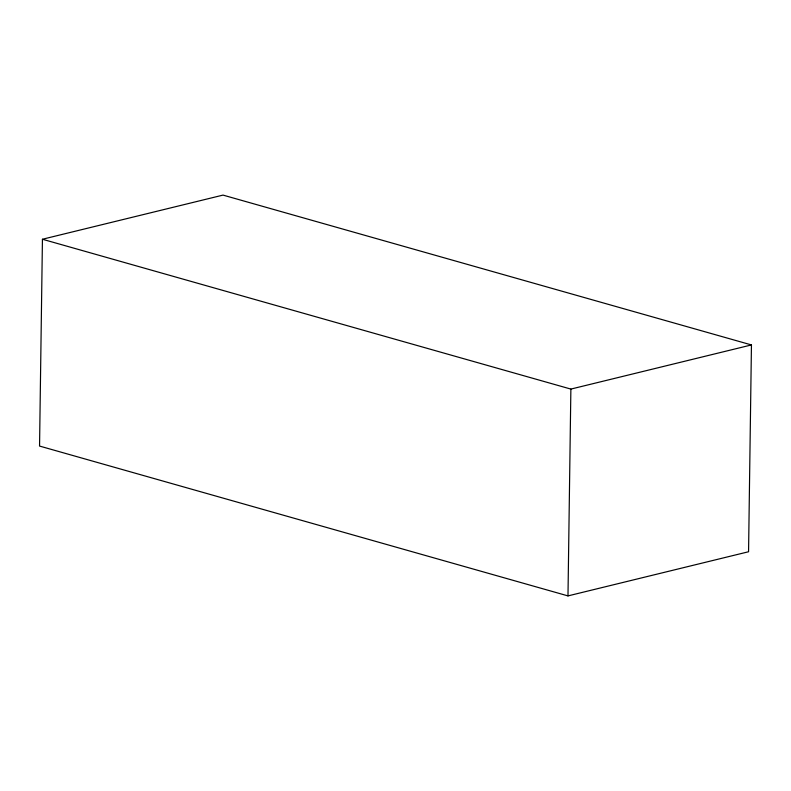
<?xml version="1.0" encoding="UTF-8"?>
<svg xmlns="http://www.w3.org/2000/svg" width="791" height="791" viewBox="0 0 791 791"><rect width="100%" height="100%" fill="white"/><g stroke="black" fill="none" stroke-linecap="round" stroke-linejoin="round"><path stroke-width="1.19" d="M42.437 239.248L39.55 446.065L567.987 595.9L748.563 551.752L751.45 344.935L223.013 195.1L42.437 239.248L570.875 389.083L751.45 344.935M567.987 595.9L570.875 389.083"/></g></svg>
